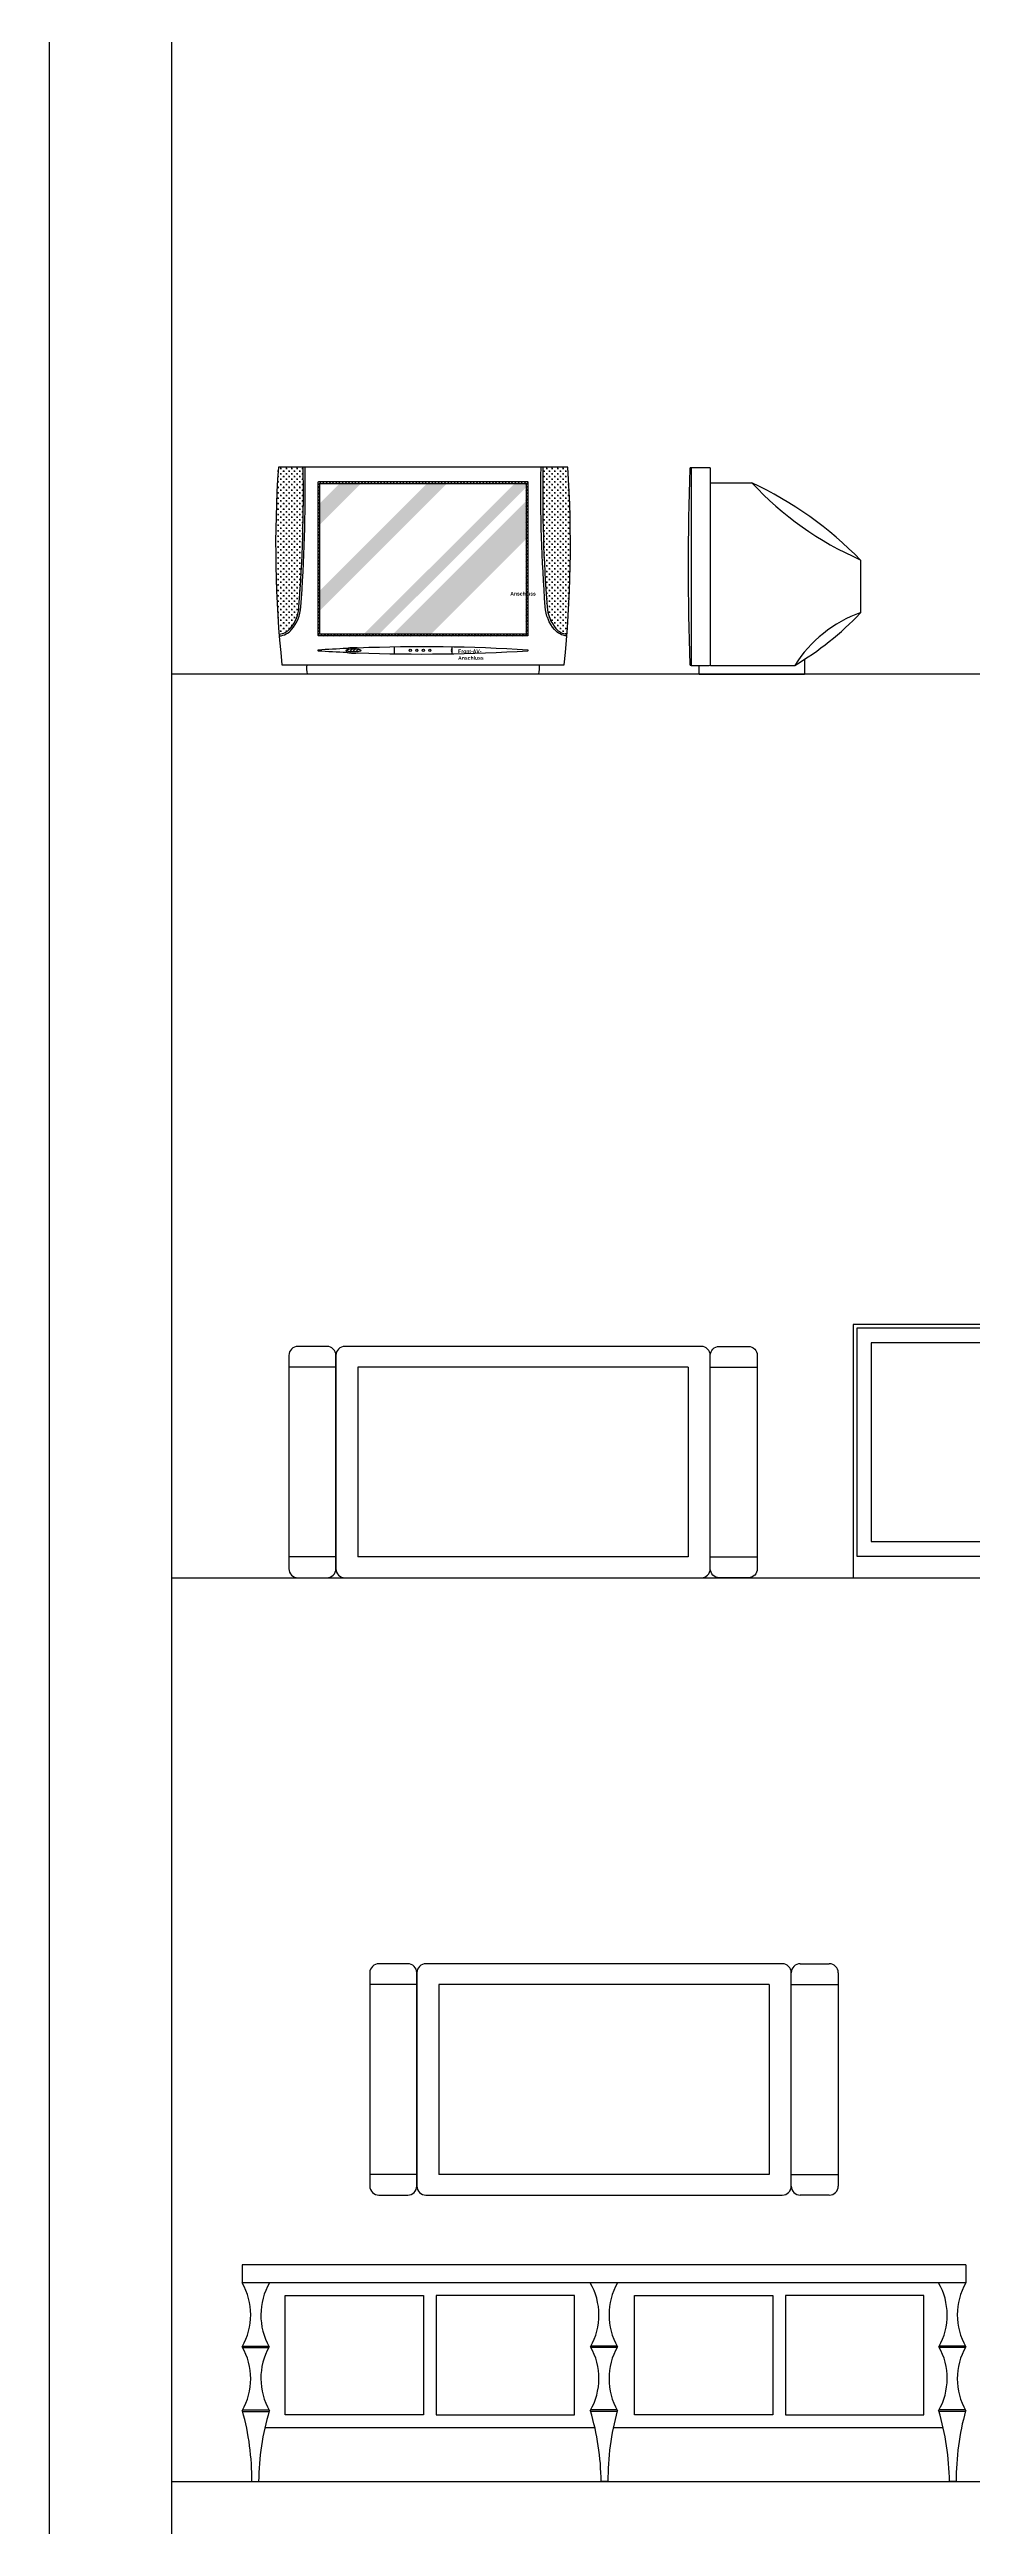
# Model space of a CAD drawing. Header units: inches. Extents: x 11.8 to 54.3, y 10.8 to 35.6.
# Drawn here: x 11.78 to 14.33, y 16.37 to 23.23 of the extents above; entities that cross this region are included whole.
import ezdxf

# ---------------------------------------------------------------- set-up
doc = ezdxf.new("R2010")
doc.units = ezdxf.units.IN
doc.header["$MEASUREMENT"] = 0
for name, color, linetype in [('02', 2, 'Continuous'), ('1', 1, 'Continuous'), ('8', 8, 'Continuous'), ('kadrbm', 4, 'Continuous')]:
    doc.layers.add(name, color=color, linetype=linetype)
doc.styles.add('HT2', font='swisseb.ttf')
pattern_1 = [(0, (-37.17382982777438, 23.9718283949761), (0.0075, 0.0075), [0.00375, -0.01125]), (90, (-37.17195482781629, 23.96995339497435), (-0.007499999999999999, 0.0075), [0.00375, -0.01125])]
pattern_2 = [(44.99999999999999, (-37.17382982777438, 23.9718283949761), (-0.004419417382415921, 0.004419417382415921), [])]

# ---------------------------------------------------------------- blocks, each defined once
blk = doc.blocks.new('kadrbm')
at = {"layer": 'kadrbm', "color": 4}
blk.add_lwpolyline([(0, 0), (0, 24.79716181331605), (21, 24.79716181331605), (21, 0), (0, 0)], close=True, dxfattribs=at)
blk.add_lwpolyline([(20.66310160432477, 0.325668449208024), (20.66310160432477, 24.46026341759716), (0.3368983956752345, 24.46026341759716), (0.3368983956752345, 0.325668449208024), (20.66310160432477, 0.325668449208024)], dxfattribs=at)

msp = doc.modelspace()

# ---------------------------------------------------------------- hatches: boundary and pattern name
at = {"layer": '8'}
h = msp.add_hatch(dxfattribs=at)
h.set_pattern_fill('CROSS,_O', color=256, scale=0.03)
h.set_pattern_definition(pattern_1)
edge = h.paths.add_edge_path()
edge.add_arc((12.40916708045167, 21.65336320509878), 0.04520112585939889, 274.8116960357048, 319.5600986433491)
edge.add_arc((12.36556315925897, 21.69052544284123), 0.1024927820249208, 319.5600986433437, 356.3957111887972)
edge.add_arc((8.267593866828765, 22.00449805808521), 4.212463043274944, 355.6376531841452, 360.8955438778674)
edge.add_line((12.47954236230341, 22.07033697188227), (12.410792934508, 22.07033697188227))
edge.add_arc((15.54292887790122, 21.85400581909844), 3.139597862062084, 176.0489554421363, 184.4881824167049)
h = msp.add_hatch(dxfattribs=at)
h.set_pattern_fill('CROSS,_O', color=256, scale=0.03)
h.set_pattern_definition(pattern_1)
edge = h.paths.add_edge_path()
edge.add_arc((13.21241878861089, 21.65336320509878), 0.04520112585939889, 220.4399013566509, 265.1883039642952, ccw=False)
edge.add_arc((13.25602270992001, 21.69052544284123), 0.1024927820249208, 183.6042888112027, 220.4399013566563, ccw=False)
edge.add_arc((17.3539920022338, 22.00449805808521), 4.212463043274944, 179.1044561221327, 184.3623468158541, ccw=False)
edge.add_line((13.14204350675915, 22.07033697188227), (13.21079293455456, 22.07033697188227))
edge.add_arc((10.07865699116134, 21.85400581909844), 3.139597862062084, 355.51181758329506, 363.9510445578638, ccw=False)
h = msp.add_hatch(dxfattribs=at)
h.set_pattern_fill('ANSI31,_O', color=256, scale=0.05)
h.set_pattern_definition(pattern_2)
h.paths.add_polyline_path([(12.52579293449869, 22.02533697186946), (13.09579293456388, 22.02533697186946), (13.09579293456388, 21.60833697188273), (12.52579293449869, 21.60833697188273)], flags=16)
edge = h.paths.add_edge_path()
edge.add_arc((12.52279293453809, 22.02833697183005), 0.0020000000440632, 89.99999854091419, 179.9999985409142, ccw=False)
edge.add_line((12.52279293458902, 22.03033697187412), (13.09879293458996, 22.03033697187412))
edge.add_arc((13.09879293458268, 22.02833697188826), 0.001999999985855538, -2.0844078107984387e-07, 89.99999979155922, ccw=False)
edge.add_line((13.10079293456853, 22.02833697188099), (13.10079293456853, 21.60533697187121))
edge.add_arc((13.09879293458268, 21.60533697186393), 0.001999999985855538, -89.99999979155922, 2.0844078107984387e-07, ccw=False)
edge.add_line((13.09879293458996, 21.60333697187808), (12.52279293458902, 21.60333697187808))
edge.add_arc((12.52279293453809, 21.60533697192214), 0.0020000000440632, 180.0000014590858, 270.00000145908575, ccw=False)
edge.add_line((12.52079293449403, 21.60533697187121), (12.52079293449403, 22.02833697188099))
h = msp.add_hatch(dxfattribs=at)
h.set_pattern_fill('AR-SAND,_O', color=256, scale=0.005000000000000001)
h.set_pattern_definition([(37.50000000000001, (-37.17382982777438, 23.9718283949761), (-0.0003149667905480408, 0.009634118845065792), [0, -0.007599999999999999, 0, -0.0085, 0, -0.008125]), (7.500000000000001, (-37.17382982777438, 23.9718283949761), (0.008848883526338634, 0.0141107303261487), [0, -0.004099999999999999, 0, -0.006850000000000001, 0, -0.002625000000000001]), (327.5, (-37.17997982780456, 23.9718283949761), (0.01557070930875747, 2.82952676848225e-05), [0, -0.0025, 0, -0.009000000000000001, 0, -0.01175]), (317.5, (-37.17997982780456, 23.9718283949761), (0.01503063302286146, 0.004388377824671246), [0, -0.00125, 0, -0.005899999999999999, 0, -0.006750000000000001])])
h.paths.add_polyline_path([(12.63989513196045, 22.02533697186946), (12.58049816234031, 22.02533697186946), (12.52579293449869, 21.97063174411515), (12.52579293449869, 21.91123477449501)], flags=17)
h.paths.add_polyline_path([(12.87758890402963, 22.02533697186946), (12.82232868150802, 22.02533697186946), (12.52579293449869, 21.72880122494744), (12.52579293449869, 21.67354100236762)])
h.paths.add_polyline_path([(13.09579293456388, 22.01454429890064), (13.09579293456388, 22.02533697186946), (13.06415920067572, 22.02533697186946), (12.64715920065989, 21.60833697188273), (12.68958560753142, 21.60833697188273)])
h.paths.add_polyline_path([(13.09579293456388, 21.87148844420072), (13.09579293456388, 21.97636053273082), (12.72776937371579, 21.60833697188273), (12.83264146224589, 21.60833697188273)], flags=17)
h = msp.add_hatch(dxfattribs=at)
h.set_pattern_fill('ANSI31,_O', color=256, scale=0.05)
h.set_pattern_definition(pattern_2)
edge = h.paths.add_edge_path()
edge.add_ellipse((12.61878713945386, 21.56333697186993), major_axis=(-0.02094429712256533, 0), ratio=0.2110479118216375, start_angle=0, end_angle=360)

# ---------------------------------------------------------------- linework, layer by layer
at = {"layer": '02'}
for p, q in [((13.21079293455456, 22.07033697188227), (12.410792934508, 22.07033697188227)), ((13.55178507828147, 22.06873314348841), (13.55178507828147, 21.52173314348248)), ((13.60511026185465, 22.0272128892676), (13.71997701624402, 22.0272128892676)), ((12.42079293451731, 21.52333697187633), (13.20079293454525, 21.52333697187633)), ((12.73079293457319, 21.57265265585657), (12.73079293457319, 21.55402128789784)), ((12.89079293460579, 21.57265265585657), (12.89079293460579, 21.55402128789784))]:
    msp.add_line(p, q, dxfattribs=at)
for points in [[(12.41335384853643, 21.60333697187808, 0.1978968735067472), (12.44737449303263, 21.62080024045927, 0.1620442613741477), (12.47284121453756, 21.68373449034616, 0.0229393275570722), (12.48454297244077, 22.07033697188227, 0.0229441575297475)], [(13.20823202052613, 21.60333697187808, -0.1978968735067472), (13.17421137614635, 21.62080024045927, -0.1620442613741477), (13.14874465464142, 21.68373449034616, -0.0229393275570722), (13.13704289673821, 22.07033697188227, -0.0229441575297475)], [(13.60511026185465, 21.52173314348248), (13.8383843872323, 21.52173314348248, 0.0658599910641985), (14.019726008675, 21.66608992339671, 0.2323359372014626), (14.02089222547126, 21.66846421048022), (14.02089222547126, 21.81178983794153, 0.2323359372014626), (14.019726008675, 21.81416412502504)], [(12.48911398163525, 21.52333697187633, 0.0901333516171328), (12.4907929345825, 21.49833697188215), (13.13079293459647, 21.49833697188215, 0.0901333516171329), (13.13247188742732, 21.52333697187633, 0.0901333516171329)], [(12.60029306580306, 21.56859724366141, 0.0042559397951534), (12.52079293449403, 21.56433697187377, 0.6759017921591638), (12.52079293449403, 21.56233697188064, 0.0042559662292324), (12.60029355975327, 21.55807667782856, 0.0042559662292324)], [(12.63143438988824, 21.55677757477597, 0.0251076437428061), (13.10079293456853, 21.56233697188064, 0.6759017921591639), (13.10079293456853, 21.56433697187377, 0.0251076438296281), (12.63143438825843, 21.56989636890567)]]:
    msp.add_lwpolyline(points, format="xyb", dxfattribs=at)
for points in [[(13.60511026185465, 21.52473314347945), (13.60511026185465, 22.06573314349144, 0.4142135623730912), (13.60211026194499, 22.06873314348841), (13.55178507828147, 22.06873314348841, 0.4036595022194497), (13.54878704020281, 22.06584162320278, 0.0180858668963556), (13.54878704020281, 21.5246246637681, 0.403659502219692), (13.55178507828147, 21.52173314348248), (13.60211026194499, 21.52173314348248, 0.4142135623731013)], [(12.52079293449403, 22.02833697188099, -0.4142135623730951), (12.52279293458902, 22.03033697187412), (13.09879293458996, 22.03033697187412, -0.4142135623730951), (13.10079293456853, 22.02833697188099), (13.10079293456853, 21.60533697187121, -0.4142135623730953), (13.09879293458996, 21.60333697187808), (12.52279293458902, 21.60333697187808, -0.4142135623731), (12.52079293449403, 21.60533697187121)]]:
    msp.add_lwpolyline(points, format="xyb", close=True, dxfattribs=at)
msp.add_lwpolyline([(12.52579293449869, 22.02533697186946), (13.09579293456388, 22.02533697186946), (13.09579293456388, 21.60833697188273), (12.52579293449869, 21.60833697188273)], close=True, dxfattribs=at)
msp.add_lwpolyline([(13.86538490958971, 21.53861663519556), (13.86538490958971, 21.4967331434883), (13.57389222542749, 21.4967331434883), (13.57389222542749, 21.52173314348248)], dxfattribs=at)
for centre in [(12.77566971609828, 21.56333697186993), (12.79366971613833, 21.56333697186993), (12.81166971606196, 21.56333697186993), (12.82966971610201, 21.56333697186993)]:
    msp.add_circle(centre, 0.003, dxfattribs=at)
for centre, radius, start, end in [((15.54292887790122, 21.85400581909844), 3.139597862060727, 176.0489557757468, 186.0457206203056), ((8.267593866828765, 22.00449805808521), 4.212463043274944, 355.6376530956679, 0.895544133139418), ((17.3539920022338, 22.00449805808521), 4.212463043274944, 179.1044558668606, 184.3623469043321), ((10.07865699116134, 21.85400581909844), 3.139597862060727, 353.9542793796945, 3.951044224253173), ((13.26904207087115, 21.07599260915513), 1.05269290215892, 44.44490315762802, 64.63626757321857), ((14.37196712571656, 22.6271401485129), 0.886004412711759, 222.6186417321329, 246.5741850738358), ((12.36556315925897, 21.69052544284123), 0.1024927820249208, 319.5600981894784, 356.3957115071171), ((13.25602270992001, 21.69052544284123), 0.1024927820249208, 183.6042884928829, 220.4399018105215), ((14.14455372808495, 21.32778140187939), 0.3624319843742814, 109.9499521555826, 147.6466140887646), ((12.40916708045167, 21.65336320509878), 0.04520112585939889, 274.8116957891729, 319.5600981894784), ((13.21241878861089, 21.65336320509878), 0.04520112585939889, 220.4399018105215, 265.1883042108271), ((12.89642257514403, 21.56333697186993), 0.007551730634684191, 138.2000767609479, 221.7999232390522)]:
    msp.add_arc(centre, radius, start, end, dxfattribs=at)
msp.add_ellipse((12.61878713945386, 21.56333697186993), major_axis=(-0.02094429712256533, 0), ratio=0.2110479118216375, dxfattribs=at)
for points, knots in [([(12.63143438825843, 21.56989636890567), (12.62985053172794, 21.57013586946332), (12.62813713765697, 21.57032793189783), (12.62447563666844, 21.57061619598162), (12.62252152295311, 21.57070796118851), (12.61761534415179, 21.5707926659371), (12.61464020322071, 21.57071549304156), (12.60970414642704, 21.57036196676118), (12.60767047867173, 21.57013756270963), (12.6043720377236, 21.56961977331876), (12.60303638075472, 21.56935236437048), (12.60129434467287, 21.56890349226806), (12.60078055158717, 21.56875576774392), (12.60029306580306, 21.56859724366141)], [4.090667462427402, 4.090667462427402, 4.090667462427402, 4.090667462427402, 4.355341602656599, 4.355341602656599, 4.630765081786497, 4.630765081786497, 5.039553574650435, 5.039553574650435, 5.351918197327878, 5.351918197327878, 5.596930101008329, 5.596930101008329, 5.707358139012607, 5.707358139012607, 5.707358139012607, 5.707358139012607]), ([(12.60029355975327, 21.55807667782856), (12.60061469409608, 21.55797228940274), (12.60094729022582, 21.55787253854133), (12.60256879419082, 21.55742109334015), (12.60401072973379, 21.55711813458684), (12.60717696385452, 21.5566075767848), (12.6088997521763, 21.55640121495444), (12.61252447151107, 21.55609327455668), (12.61442574151785, 21.55599193034787), (12.61939878462342, 21.55587286615546), (12.62250951925286, 21.55593840074935), (12.62755986550816, 21.55628310164239), (12.62958570538082, 21.55649802667822), (12.63143438988824, 21.55677757477597)], [0.5758779091006079, 0.5758779091006079, 0.5758779091006079, 0.5758779091006079, 0.6486289938542185, 0.6486289938542185, 0.9183647263252588, 0.9183647263252588, 1.188100458796299, 1.188100458796299, 1.457836191267339, 1.457836191267339, 1.883580518758282, 1.883580518758282, 2.192517664007477, 2.192517664007477, 2.192517664007477, 2.192517664007477])]:
    msp.add_open_spline(points, degree=3, knots=knots, dxfattribs=at)
at = {"layer": '1'}
for p, q in [((12.11524059556884, 21.4983369718676), (32.44144380421837, 21.4983369718676)), ((12.56993375791696, 19.58083697187167), (12.43993375802872, 19.58083697187167)), ((13.54393375796259, 19.58083697187167), (12.63093375790392, 19.58083697187167)), ((12.63093375790392, 19.58083697187167), (12.63093375790392, 19.05583697186294)), ((13.54393375796259, 19.58083697187167), (13.54393375796259, 19.05583697186294)), ((13.60493375794956, 19.58083697187167), (13.73493375795421, 19.58083697187167)), ((12.56993375791696, 19.05583697186294), (12.43993375802872, 19.05583697186294)), ((13.54393375796259, 19.05583697186294), (12.63093375790392, 19.05583697186294)), ((13.60493375794956, 19.05583697186294), (13.73493375795421, 19.05583697186294)), ((12.11524059556884, 18.9983369718676), (32.44144380421837, 18.9983369718676)), ((12.66368599867907, 17.90569288172911), (12.66368599867907, 17.3156928817326)), ((12.76868599866045, 17.93069288173784), (12.68868599858594, 17.93069288173784)), ((12.79368599868373, 17.3156928817326), (12.79368599868373, 17.90569288172911)), ((12.79368599868373, 17.90569288172911), (12.79368599868373, 17.3156928817326)), ((13.80368599869304, 17.93069288173784), (12.81868599870701, 17.93069288173784)), ((13.82868599871633, 17.3156928817326), (13.82868599871633, 17.90569288172911)), ((13.82868599871633, 17.3156928817326), (13.82868599871633, 17.90569288172911)), ((13.8536859986232, 17.93069288173784), (13.9336859986977, 17.93069288173784)), ((13.95868599860457, 17.90569288172911), (13.95868599860457, 17.3156928817326)), ((12.79368599868373, 17.87319288172794), (12.66368599867907, 17.87319288172794)), ((13.76768599872937, 17.87319288172794), (12.85468599867069, 17.87319288172794)), ((12.85468599867069, 17.87319288172794), (12.85468599867069, 17.34819288173376)), ((13.76768599872937, 17.87319288172794), (13.76768599872937, 17.34819288173376)), ((13.82868599871633, 17.87319288172794), (13.95868599860457, 17.87319288172794)), ((12.79368599868373, 17.34819288173376), (12.66368599867907, 17.34819288173376)), ((13.76768599872937, 17.34819288173376), (12.85468599867069, 17.34819288173376)), ((13.82868599871633, 17.34819288173376), (13.95868599860457, 17.34819288173376)), ((12.68868599858594, 17.29069288173842), (12.76868599866045, 17.29069288173842)), ((12.81868599870701, 17.29069288173842), (13.80368599869304, 17.29069288173842)), ((13.9336859986977, 17.29069288173842), (13.8536859986232, 17.29069288173842)), ((14.31118599864182, 17.09833695139887), (12.31118599864182, 17.09833695139887)), ((12.31118599864182, 17.09833695139887), (12.31118599864182, 17.04833695141052)), ((14.31118599864182, 17.09833695139887), (14.31118599864182, 17.04833695141052)), ((14.31118599864182, 17.04833695141052), (12.31118599864182, 17.04833695141052)), ((12.42973036613309, 17.01333695140702), (12.81223036608187, 17.01333695140702)), ((12.42973036613309, 16.68333695140528), (12.42973036613309, 17.01333695140702)), ((12.81223036608187, 17.01333695140702), (12.81223036608187, 16.68333695140528)), ((13.22973036617966, 17.01333695140702), (12.84723036611446, 17.01333695140702)), ((12.84723036611446, 17.01333695140702), (12.84723036611446, 16.68333695140528)), ((13.22973036617966, 16.68333695140528), (13.22973036617966, 17.01333695140702)), ((13.39539130419486, 17.01333695140702), (13.77789130414364, 17.01333695140702)), ((13.39539130419486, 16.68333695140528), (13.39539130419486, 17.01333695140702)), ((13.77789130414364, 17.01333695140702), (13.77789130414364, 16.68333695140528)), ((14.19539130412501, 17.01333695140702), (13.81289130417624, 17.01333695140702)), ((13.81289130417624, 17.01333695140702), (13.81289130417624, 16.68333695140528)), ((14.19539130412501, 16.68333695140528), (14.19539130412501, 17.01333695140702)), ((12.31230246802786, 16.87346195139899), (12.38424699908116, 16.87346195139899)), ((12.31230246802786, 16.86946195141273), (12.38424699908116, 16.86946195141273)), ((13.34715826416847, 16.87346195139899), (13.27521373311517, 16.87346195139899)), ((13.34715826416847, 16.86946195141273), (13.27521373311517, 16.86946195141273)), ((14.31006952925579, 16.87346195139899), (14.2381249983189, 16.87346195139899)), ((14.31006952925579, 16.86946195141273), (14.2381249983189, 16.86946195141273)), ((12.31229676402633, 16.69258695140807), (12.38507523344358, 16.69258695140807)), ((12.31277985722751, 16.69658695140889), (12.38459214012598, 16.69658695140889)), ((12.37366207261563, 16.64833695140178), (13.28579865969711, 16.64833695140178)), ((12.81223036608187, 16.68333695140528), (12.42973036613309, 16.68333695140528)), ((12.84723036611446, 16.68333695140528), (13.22973036617966, 16.68333695140528)), ((13.34716396828641, 16.69258695140807), (13.27438549886917, 16.69258695140807)), ((13.34668087496881, 16.69658695140889), (13.27486859218677, 16.69658695140889)), ((13.33662143038579, 16.64833695140178), (14.24870992478442, 16.64833695140178)), ((13.77789130414364, 16.68333695140528), (13.39539130419486, 16.68333695140528)), ((13.81289130417624, 16.68333695140528), (14.19539130412501, 16.68333695140528)), ((14.31007523325731, 16.69258695140807), (14.23729676395648, 16.69258695140807)), ((14.30959214005613, 16.69658695140889), (14.23777985715767, 16.69658695140889)), ((12.11524059556884, 16.49833697185305), (32.44144380421837, 16.49833697185305)), ((12.3374792839493, 16.49833695140761), (12.35632051030167, 16.49833695140761)), ((13.32198144836345, 16.49833695140761), (13.30314022189465, 16.49833695140761)), ((14.28489271345076, 16.49833695140761), (14.26605148698197, 16.49833695140761))]:
    msp.add_line(p, q, dxfattribs=at)
for points in [[(14.00002206865226, 19.69845990199165), (14.00002206539263, 18.99833693844185), (15.20002206534607, 18.99833693291212), (15.20002206860569, 19.69845989647647)], [(15.19002206859638, 19.68845989652537), (14.01002206854516, 19.68845990195323), (14.01002206563478, 19.05833693838131), (15.190022065686, 19.058336932968)], [(15.1500220683263, 19.6484598967064), (14.05002206834958, 19.64845990175591), (14.05002206590486, 19.09833693820029), (15.15002206588158, 19.09833693315077)]]:
    msp.add_lwpolyline(points, close=True, dxfattribs=at)
for points in [[(12.46493375793559, 18.9983369718676), (12.54493375801009, 18.9983369718676, 0.414213562373095), (12.56993375791696, 19.02333697186178), (12.56993375791696, 19.61333697187284, 0.414213562373095), (12.54493375801009, 19.63833697186702), (12.46493375793559, 19.63833697186702, 0.414213562373095), (12.43993375802872, 19.61333697187284), (12.43993375802872, 19.02333697186178, 0.4142135623729604)], [(12.59493375794024, 18.9983369718676), (13.57993375792627, 18.9983369718676, 0.4142135623730781), (13.60493375794956, 19.02333697186178), (13.60493375794956, 19.61333697187284, 0.414213562373095), (13.57993375792627, 19.63833697186702), (12.59493375794024, 19.63833697186702, 0.414213562373095), (12.56993375791696, 19.61333697187284), (12.56993375791696, 19.02333697186178, 0.414213562373095)], [(13.70993375793093, 18.9983369718676), (13.62993375797284, 18.9983369718676, -0.414213562373095), (13.60493375794956, 19.02333697186178), (13.60493375794956, 19.61333697187284, -0.414213562373095), (13.62993375797284, 19.63833697186702), (13.70993375793093, 19.63833697186702, -0.414213562373095), (13.73493375795421, 19.61333697187284), (13.73493375795421, 19.02333697186178, -0.4142135623729604)]]:
    msp.add_lwpolyline(points, format="xyb", close=True, dxfattribs=at)
for centre, radius, start, end in [((12.68868599858594, 17.90569288172911), 0.025, 90, 180), ((12.76868599866045, 17.90569288172911), 0.025, 0, 90), ((12.81868599870701, 17.90569288172911), 0.025, 90, 180), ((13.80368599869304, 17.90569288172911), 0.025, 0, 90), ((13.8536859986232, 17.90569288172911), 0.025, 90, 180), ((13.9336859986977, 17.90569288172911), 0.025, 0, 90), ((12.68868599858594, 17.3156928817326), 0.025, 180, 270), ((12.76868599866045, 17.3156928817326), 0.025, 270, 0), ((12.81868599870701, 17.3156928817326), 0.025, 180, 270), ((13.80368599869304, 17.3156928817326), 0.025, 270, 0), ((13.8536859986232, 17.3156928817326), 0.025, 180, 270), ((13.9336859986977, 17.3156928817326), 0.025, 270, 0), ((12.15511208100704, 16.95989945140819), 0.1793885703029353, 330.4624366399069, 29.53756336009312), ((12.54184448955109, 16.95916277312709), 0.179392307096541, 150.1923173083926, 209.2668147493897), ((13.11761624276166, 16.95916277312709), 0.179392307096541, 330.7331852506102, 29.80768269160741), ((13.50434865118929, 16.95989945140819), 0.1793885703029353, 150.4624366399069, 209.5375633600931), ((14.08052750784897, 16.95916277312709), 0.179392307096541, 330.7331852506102, 29.80768269160741), ((14.46725991627661, 16.95989945140819), 0.1793885703029353, 150.4624366399069, 209.5375633600931), ((12.15511208112345, 16.78302445140353), 0.1793885702913889, 330.4624366399069, 29.53756336009312), ((12.54184448955109, 16.78376112968463), 0.1793923070862591, 150.7331852506103, 209.8076826916074), ((13.11761624276166, 16.78376112968463), 0.1793923070862591, 330.1923173083926, 29.26681474938975), ((13.50434865118929, 16.78302445140353), 0.1793885702913889, 150.4624366399069, 209.5375633600931), ((14.08052750784897, 16.78376112968463), 0.1793923070862591, 330.1923173083926, 29.26681474938975), ((14.46725991627661, 16.78302445140353), 0.1793885702913889, 150.4624366399069, 209.5375633600931), ((11.63338285711122, 16.5053316545228), 0.7041311697321692, 359.4308241382012, 15.59159031644081), ((13.06275357518804, 16.49266836389061), 0.7064558075869662, 163.3921829164783, 179.54025505014), ((12.5967071571247, 16.49266836389061), 0.7064558075869662, 0.459744949859994, 16.6078170835217), ((14.02607787520153, 16.5053316545228), 0.7041311697321692, 164.4084096835592, 180.5691758617956), ((13.5596184220956, 16.49266836389061), 0.7064558075869662, 0.459744949859994, 16.6078170835217), ((14.98898914028884, 16.5053316545228), 0.7041311697321692, 164.4084096835592, 180.5691758617956)]:
    msp.add_arc(centre, radius, start, end, dxfattribs=at)

# ---------------------------------------------------------------- block references
at = {"layer": 'kadrbm'}
msp.add_blockref('kadrbm', (11.77834219989338, 10.82667209920974), dxfattribs=at)

# ---------------------------------------------------------------- texts
at = {"layer": '02', "style": 'HT2'}
for s, p in [('Anschluss', (13.05204726374702, 21.71506020516891)), ('Anschluss', (12.90782644824118, 21.53737829945667)), ('Front-AV-', (12.90782644824118, 21.55586938759289))]:
    msp.add_text(s, height=0.01, dxfattribs=at).set_placement(p)

doc.saveas('drawing.dxf')
